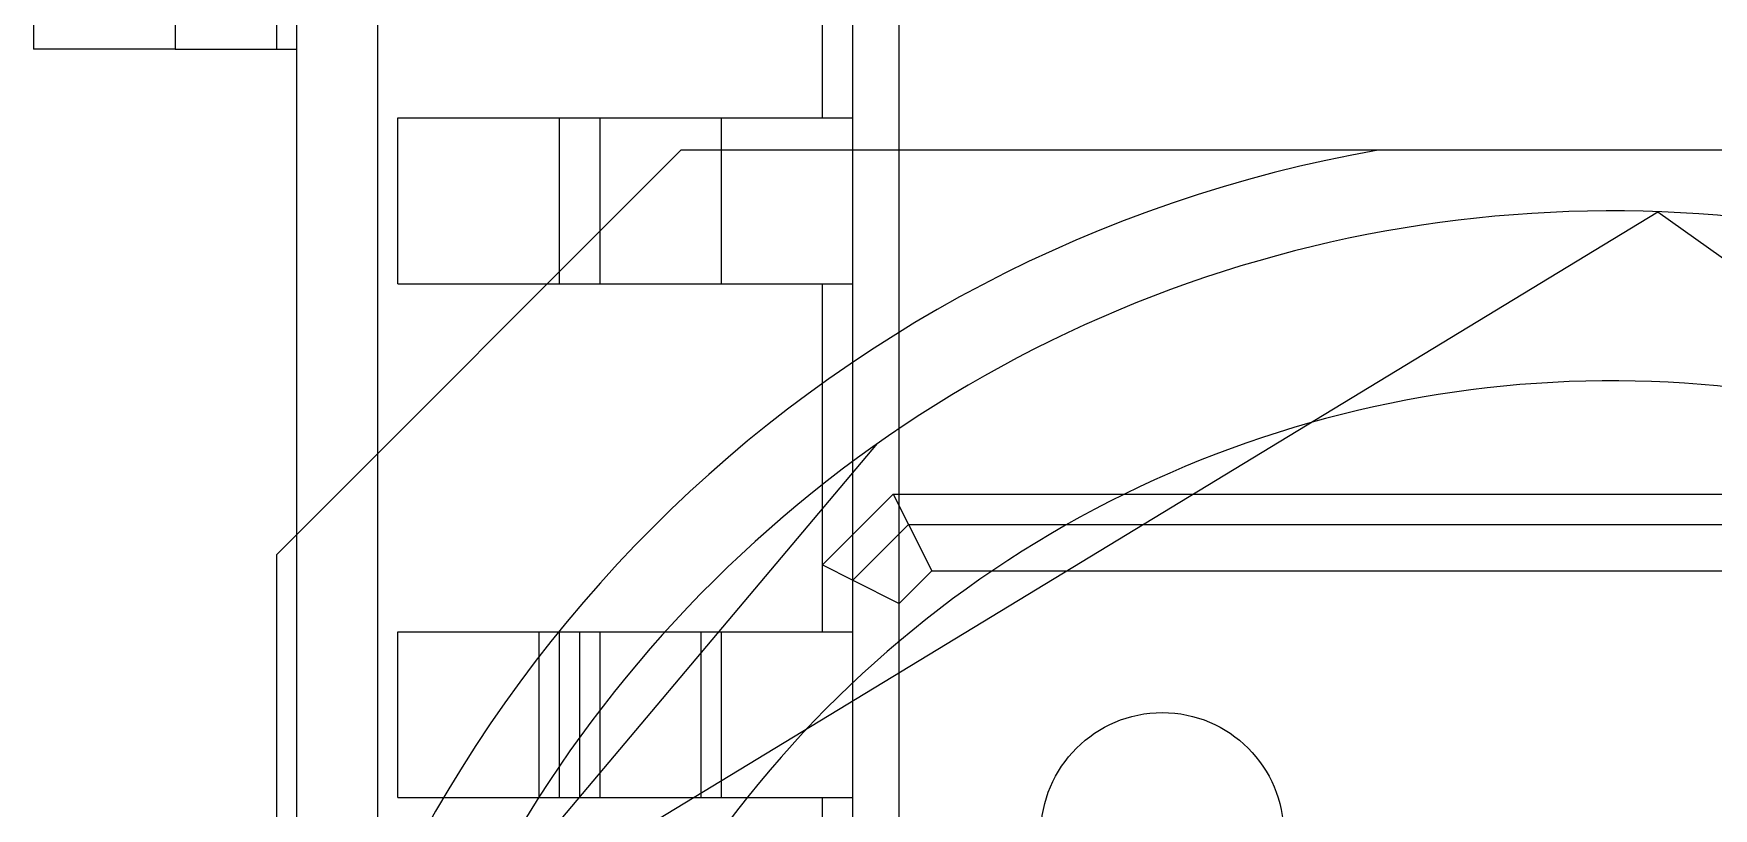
# Model space of a CAD drawing. Extents: x -10 to 102, y -14 to 43.
# Drawn here: x -3.9 to 0.252, y 1.673 to 3.588 of the extents above; entities that cross this region are included whole.
import ezdxf

# ---------------------------------------------------------------- set-up
doc = ezdxf.new("R2010")
doc.units = 0
doc.layers.get('0').update_dxf_attribs({"linetype": 'continuous'})

# ---------------------------------------------------------------- blocks, each defined once
blk = doc.blocks.new('PART__FEATURE008')
at = {"color": 0}
for p, q in [((-1.95, 2.275), (-1.775, 2.45)), ((-1.775, 2.45), (1.775, 2.45)), ((-1.875, 2.2375), (-1.7375, 2.375)), ((-1.7375, 2.375), (1.7375, 2.375)), ((-1.95, 2.11), (-1.95, 2.275)), ((-1.7602, 2.1801), (-1.6801, 2.2602)), ((-1.6801, 2.2602), (1.6801, 2.2602)), ((-1.875, 2.11), (-1.875, 2.2375)), ((-1.7602, -2.1801), (-1.7602, 2.1801)), ((-3, 2.11), (-2.65, 2.11)), ((-3, 1.7), (-3, 2.11)), ((-2.65, 1.7), (-2.65, 2.11)), ((-2.55, 1.7), (-2.55, 2.11)), ((-2.25, 2.11), (-1.95, 2.11)), ((-2.25, 1.7), (-2.25, 2.11)), ((-1.95, 2.11), (-1.875, 2.11)), ((-1.875, 1.7), (-1.875, 2.11)), ((-3, 1.7), (-2.65, 1.7)), ((-2.25, 1.7), (-1.95, 1.7)), ((-1.95, 0.84), (-1.95, 1.7)), ((-1.95, 1.7), (-1.875, 1.7)), ((-1.875, 0.84), (-1.875, 1.7))]:
    blk.add_line(p, q, dxfattribs=at)
for points in [[(-1.775, 2.45), (-1.7375, 2.375)], [(-1.7375, 2.375), (-1.6801, 2.2602)], [(-1.95, 2.275), (-1.875, 2.2375)], [(-1.875, 2.2375), (-1.7602, 2.1801)], [(-2.65, 2.11), (-2.55, 2.11)], [(-2.55, 2.11), (-2.25, 2.11)], [(-2.65, 1.7), (-2.55, 1.7)], [(-2.55, 1.7), (-2.25, 1.7)]]:
    blk.add_lwpolyline(points, dxfattribs=at)
blk.add_circle((-1.1102, 1.6102), 0.3, dxfattribs=at)
blk = doc.blocks.new('PART__FEATURE007')
at = {"color": 0}
for p, q in [((-1.7602, -4.6801), (-1.7602, 4.6801)), ((-1.95, 3.38), (-1.95, 4.24)), ((-1.875, 3.38), (-1.875, 4.24)), ((-3, 3.38), (-2.6, 3.38)), ((-3, 2.97), (-3, 3.38)), ((-2.6, 2.97), (-2.6, 3.38)), ((-2.5, 2.97), (-2.5, 3.38)), ((-2.2, 3.38), (-1.95, 3.38)), ((-2.2, 2.97), (-2.2, 3.38)), ((-1.95, 3.38), (-1.875, 3.38)), ((-1.875, 2.97), (-1.875, 3.38)), ((-3, 2.97), (-2.6, 2.97)), ((-2.2, 2.97), (-1.95, 2.97)), ((-1.95, 2.11), (-1.95, 2.97)), ((-1.95, 2.97), (-1.875, 2.97)), ((-1.875, 2.11), (-1.875, 2.97)), ((-3, 2.11), (-2.6, 2.11)), ((-3, 1.7), (-3, 2.11)), ((-2.6, 1.7), (-2.6, 2.11)), ((-2.5, 1.7), (-2.5, 2.11)), ((-2.5, 1.7), (-2.5, 2.11)), ((-2.2, 2.11), (-1.95, 2.11)), ((-2.2, 1.7), (-2.2, 2.11)), ((-1.95, 2.11), (-1.875, 2.11)), ((-1.875, 1.7), (-1.875, 2.11)), ((-3, 1.7), (-2.6, 1.7)), ((-2.2, 1.7), (-1.95, 1.7)), ((-1.95, 0.84), (-1.95, 1.7)), ((-1.95, 1.7), (-1.875, 1.7)), ((-1.875, 0.84), (-1.875, 1.7))]:
    blk.add_line(p, q, dxfattribs=at)
for points in [[(-2.6, 3.38), (-2.5, 3.38)], [(-2.5, 3.38), (-2.2, 3.38)], [(-2.6, 2.97), (-2.5, 2.97)], [(-2.5, 2.97), (-2.2, 2.97)], [(-2.6, 2.11), (-2.5, 2.11)], [(-2.5, 2.11), (-2.2, 2.11)], [(-2.6, 1.7), (-2.5, 1.7)], [(-2.5, 1.7), (-2.2, 1.7)]]:
    blk.add_lwpolyline(points, dxfattribs=at)
blk = doc.blocks.new('PART__FEATURE044')
at = {"color": 0}
for p, q in [((-2.3, 3.3), (-3.3, 2.3)), ((-0.5766, 3.3), (-2.3, 3.3)), ((0.5766, 3.3), (-0.5766, 3.3)), ((-3.3, 2.3), (-3.3, 0.5766))]:
    blk.add_line(p, q, dxfattribs=at)
for points in [[(-2.8464, 1.3492), (0.1143, 3.1479), (2.9347, 1.1445)], [(-2.8464, 1.3492), (0.1143, 3.1479), (2.9347, 1.1445)], [(-2.8464, 1.3492), (-1.8138, 2.5754)]]:
    blk.add_lwpolyline(points, dxfattribs=at)
for radius, start, end in [(3.35, 99.9116, 170.0884), (3.15, 72.5424, 180), (3.15, 72.5424, 180), (2.73, 69.7478, 180)]:
    blk.add_arc((0, 0), radius, start, end, dxfattribs=at)
blk = doc.blocks.new('PART__FEATURE027')
at = {"color": 0}
for p, q in [((-3.25, 5), (-3.25, -5)), ((-3.05, 4.8), (-3.05, -4.8)), ((-3.9, 4.05), (-3.9, 3.55)), ((-3.55, 4.05), (-3.55, 3.55)), ((-3.3, 4.05), (-3.3, 3.55)), ((-3.55, 3.55), (-3.9, 3.55)), ((-3.3, 3.55), (-3.25, 3.55))]:
    blk.add_line(p, q, dxfattribs=at)
blk.add_lwpolyline([(-3.55, 3.55), (-3.3, 3.55)], dxfattribs=at)
blk = doc.blocks.new('PART__FEATURE029')
at = {"color": 0}
for p, q in [((-3.25, 5), (-3.25, -5)), ((-3.05, 4.8), (-3.05, -4.8)), ((-3.9, 4.05), (-3.9, 3.55)), ((-3.55, 4.05), (-3.55, 3.55)), ((-3.3, 4.05), (-3.3, 3.55)), ((-3.55, 3.55), (-3.9, 3.55)), ((-3.3, 3.55), (-3.25, 3.55))]:
    blk.add_line(p, q, dxfattribs=at)
blk.add_lwpolyline([(-3.55, 3.55), (-3.3, 3.55)], dxfattribs=at)
blk = doc.blocks.new('PART__FEATURE030')
at = {"color": 0}
for p, q in [((-3.25, 5), (-3.25, -5)), ((-3.05, 4.8), (-3.05, -4.8)), ((-3.9, 4.05), (-3.9, 3.55)), ((-3.55, 4.05), (-3.55, 3.55)), ((-3.3, 4.05), (-3.3, 3.55)), ((-3.55, 3.55), (-3.9, 3.55)), ((-3.3, 3.55), (-3.25, 3.55))]:
    blk.add_line(p, q, dxfattribs=at)
blk.add_lwpolyline([(-3.55, 3.55), (-3.3, 3.55)], dxfattribs=at)
blk = doc.blocks.new('PART__FEATURE028')
at = {"color": 0}
for p, q in [((-3.25, 5), (-3.25, -5)), ((-3.05, 4.8), (-3.05, -4.8)), ((-3.9, 4.05), (-3.9, 3.55)), ((-3.55, 4.05), (-3.55, 3.55)), ((-3.3, 4.05), (-3.3, 3.55)), ((-3.55, 3.55), (-3.9, 3.55)), ((-3.3, 3.55), (-3.25, 3.55))]:
    blk.add_line(p, q, dxfattribs=at)
blk.add_lwpolyline([(-3.55, 3.55), (-3.3, 3.55)], dxfattribs=at)
blk = doc.blocks.new('PART__FEATURE048')
at = {"color": 0}
for p, q in [((-2.3, 3.3), (-3.3, 2.3)), ((-0.5766, 3.3), (-2.3, 3.3)), ((0.5766, 3.3), (-0.5766, 3.3)), ((-3.3, 2.3), (-3.3, 0.5766))]:
    blk.add_line(p, q, dxfattribs=at)
for points in [[(-2.8464, 1.3492), (0.1143, 3.1479), (2.9347, 1.1445)], [(-2.8464, 1.3492), (0.1143, 3.1479), (2.9347, 1.1445)], [(-2.8464, 1.3492), (-1.8138, 2.5754)]]:
    blk.add_lwpolyline(points, dxfattribs=at)
for radius, start, end in [(3.35, 99.9116, 170.0884), (3.15, 72.5424, 180), (3.15, 72.5424, 180), (2.73, 69.7478, 180)]:
    blk.add_arc((0, 0), radius, start, end, dxfattribs=at)
blk = doc.blocks.new('PART__FEATURE024')
at = {"color": 0}
for p, q in [((-3.25, 5), (-3.25, -5)), ((-3.05, 4.8), (-3.05, -4.8)), ((-3.9, 4.05), (-3.9, 3.55)), ((-3.55, 4.05), (-3.55, 3.55)), ((-3.3, 4.05), (-3.3, 3.55)), ((-3.55, 3.55), (-3.9, 3.55)), ((-3.3, 3.55), (-3.25, 3.55))]:
    blk.add_line(p, q, dxfattribs=at)
blk.add_lwpolyline([(-3.55, 3.55), (-3.3, 3.55)], dxfattribs=at)
blk = doc.blocks.new('PART__FEATURE025')
at = {"color": 0}
for p, q in [((-3.25, 5), (-3.25, -5)), ((-3.05, 4.8), (-3.05, -4.8)), ((-3.9, 4.05), (-3.9, 3.55)), ((-3.55, 4.05), (-3.55, 3.55)), ((-3.3, 4.05), (-3.3, 3.55)), ((-3.55, 3.55), (-3.9, 3.55)), ((-3.3, 3.55), (-3.25, 3.55))]:
    blk.add_line(p, q, dxfattribs=at)
blk.add_lwpolyline([(-3.55, 3.55), (-3.3, 3.55)], dxfattribs=at)
blk = doc.blocks.new('PART__FEATURE026')
at = {"color": 0}
for p, q in [((-3.25, 5), (-3.25, -5)), ((-3.05, 4.8), (-3.05, -4.8)), ((-3.9, 4.05), (-3.9, 3.55)), ((-3.55, 4.05), (-3.55, 3.55)), ((-3.3, 4.05), (-3.3, 3.55)), ((-3.55, 3.55), (-3.9, 3.55)), ((-3.3, 3.55), (-3.25, 3.55))]:
    blk.add_line(p, q, dxfattribs=at)
blk.add_lwpolyline([(-3.55, 3.55), (-3.3, 3.55)], dxfattribs=at)

msp = doc.modelspace()

# ---------------------------------------------------------------- block references
at = {"color": 0}
for name in ['PART__FEATURE027', 'PART__FEATURE029', 'PART__FEATURE030', 'PART__FEATURE028', 'PART__FEATURE024', 'PART__FEATURE025', 'PART__FEATURE026', 'PART__FEATURE007', 'PART__FEATURE044', 'PART__FEATURE048', 'PART__FEATURE008']:
    msp.add_blockref(name, (0, 0), dxfattribs=at)

doc.saveas('drawing.dxf')
